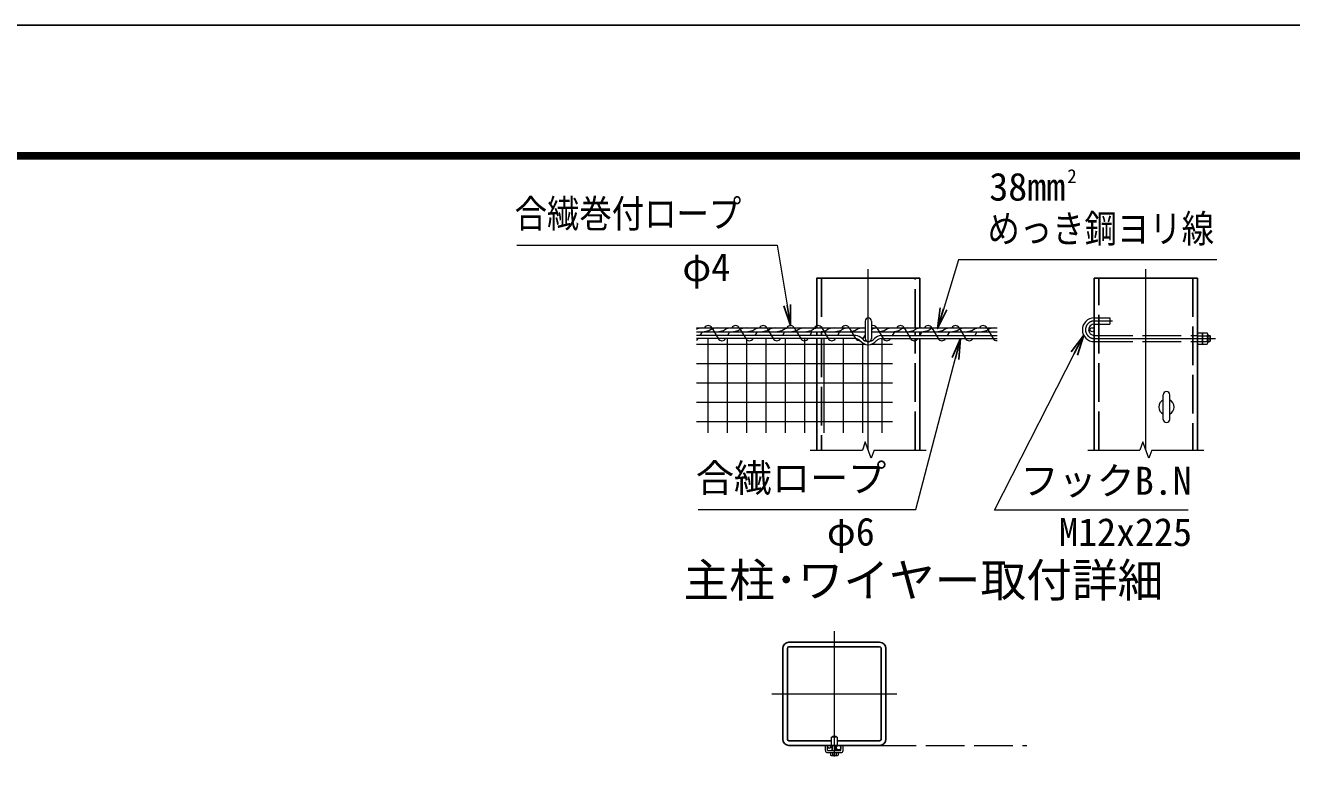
# Model space of a CAD drawing. Units: millimetres, scale not verified. Extents: x -18900 to 18900, y -13365 to 13365.
# Drawn here: x 1706 to 11529, y 7668 to 13365 of the extents above; entities that cross this region are included whole.
import ezdxf
from ezdxf.enums import TextEntityAlignment as Align

# ---------------------------------------------------------------- set-up
doc = ezdxf.new("R2010")
doc.units = ezdxf.units.MM
doc.header["$LTSCALE"] = 50
doc.linetypes.add('DASHED', pattern=[7.5, 6, -1.5])
doc.linetypes.add('USER1', pattern=[50.8, 31.75, -6.35, 6.35, -6.35])
for name, color, linetype, lineweight in [('0-0_D-TTL-TXT', 7, 'Continuous', 13), ('0-1_D-STR1', 1, 'Continuous', 25), ('0-2_D-BMK', 2, 'USER1', 13), ('0-3_D-STR3', 3, 'Continuous', 13), ('0-4_D-STR-DIM', 7, 'Continuous', 13), ('0-7_D-STR-TXT', 7, 'Continuous', 13), ('0-B_D-STR2', 7, 'Continuous', 13), ('0-C_D-TTL', 7, 'Continuous', 25)]:
    doc.layers.add(name, color=color, linetype=linetype, lineweight=lineweight)
doc.layers.add('0-5_0', color=7, linetype='Continuous')
doc.styles.add('ＭＳ ゴシック', font='')
doc.styles.get('ＭＳ ゴシック').set_extended_font_data('MS Gothic')

# ---------------------------------------------------------------- blocks, each defined once
blk = doc.blocks.new('_Open')
at = {"layer": '0-5_0'}
blk.add_line((-50, 8.33), (0, 0), dxfattribs=at)
blk.add_lwpolyline([(-50, -8.33), (0, 0), (-50, 0)], dxfattribs=at)

msp = doc.modelspace()

# ---------------------------------------------------------------- linework, layer by layer
at = {"layer": '0-1_D-STR1', "linetype": 'DASHED'}
for p, q in [((7881.28, 11403.04), (7881.28, 11019.04)), ((8609.28, 11019.04), (8609.28, 11403.04)), ((10034, 10069.71), (10034, 11403.04)), ((10762, 11403.04), (10762, 10069.71)), ((7881.28, 10987.04), (7881.28, 10959.04)), ((7881.28, 10935.04), (7881.28, 10069.71)), ((8609.28, 10959.04), (8609.28, 10987.04)), ((8609.28, 10069.71), (8609.28, 10935.04))]:
    msp.add_line(p, q, dxfattribs=at)
at = {"layer": '0-1_D-STR1'}
for p, q in [((8645.28, 11019.04), (8645.28, 11403.04)), ((9998, 10069.71), (9998, 11403.04)), ((7845.28, 10987.04), (7845.28, 10959.04)), ((7845.28, 10935.04), (7845.28, 10069.71)), ((8645.28, 10959.04), (8645.28, 10987.04)), ((8645.28, 10069.71), (8645.28, 10935.04)), ((8333.38, 8578.87), (7629.38, 8578.87)), ((7581.38, 8530.87), (7581.38, 7826.87)), ((7617.38, 8530.87), (7617.38, 7826.87)), ((8333.38, 8542.87), (7629.38, 8542.87)), ((8345.38, 7826.87), (8345.38, 8530.87)), ((8381.38, 7826.87), (8381.38, 8530.87)), ((7629.38, 7814.87), (7959.21, 7814.87)), ((7629.38, 7778.87), (8333.38, 7778.87)), ((8003.55, 7814.87), (8333.38, 7814.87))]:
    msp.add_line(p, q, dxfattribs=at)
for points in [[(8645.28, 11403.04), (7845.28, 11403.04), (7845.28, 11019.04)], [(9998, 11403.04), (10798, 11403.04), (10798, 10069.71)]]:
    msp.add_lwpolyline(points, dxfattribs=at)
for centre, radius, start, end in [((7629.38, 8530.87), 48, 90, 180), ((8333.38, 8530.87), 48, 0, 90), ((7629.38, 8530.87), 12, 90, 180), ((8333.38, 8530.87), 12, 0, 90), ((7629.38, 7826.87), 48, 180, 270), ((7629.38, 7826.87), 12, 180, 270), ((8333.38, 7826.87), 48, 270, 0), ((8333.38, 7826.87), 12, 270, 0)]:
    msp.add_arc(centre, radius, start, end, dxfattribs=at)
at = {"layer": '0-2_D-BMK'}
for p, q in [((8245.28, 10069.71), (8245.28, 11473.71)), ((10398, 10069.71), (10398, 11473.71)), ((10139.91, 11071.04), (9998, 11071.04)), ((9998, 10935.04), (10938, 10935.04)), ((7981.38, 8664.37), (7981.38, 7693.37)), ((7495.89, 8178.87), (8466.88, 8178.87))]:
    msp.add_line(p, q, dxfattribs=at)
msp.add_arc((9998, 11003.04), 68, 90, 270, dxfattribs=at)
at = {"layer": '0-3_D-STR3'}
for p, q in [((6911.95, 11019.04), (8221.28, 11019.04)), ((8221.28, 11071.04), (8221.28, 10935.04)), ((8269.28, 11071.04), (8269.28, 10935.04)), ((8269.28, 11019.04), (9245.28, 11019.04)), ((6911.95, 10987.04), (8221.28, 10987.04)), ((8148.13, 10959.04), (6911.95, 10959.04)), ((8146.45, 10935.04), (6911.95, 10935.04)), ((8269.28, 10987.04), (9245.28, 10987.04)), ((8342.43, 10959.04), (9245.28, 10959.04)), ((8344.11, 10935.04), (9245.28, 10935.04)), ((10798, 10978.84), (10798, 10891.24)), ((10798, 10978.84), (10834.8, 10978.84)), ((10798, 10956.94), (10834.8, 10956.94)), ((10798, 10913.14), (10834.8, 10913.14)), ((10838, 10978.84), (10838, 10891.24)), ((10838, 10978.84), (10874.8, 10978.84)), ((10838, 10969.51), (10838, 10900.58)), ((10838, 10956.94), (10874.8, 10956.94)), ((10838, 10913.14), (10874.8, 10913.14)), ((10878, 10969.51), (10878, 10900.58)), ((10878, 10959.04), (10894.21, 10959.04)), ((10878, 10955.26), (10898, 10955.26)), ((10878, 10911.04), (10894.21, 10911.04)), ((10898, 10955.26), (10894.21, 10959.04)), ((10894.21, 10959.04), (10894.21, 10911.04)), ((10898, 10955.26), (10898, 10914.83)), ((10798, 10891.24), (10834.8, 10891.24)), ((10838, 10891.24), (10874.8, 10891.24)), ((10533, 10308.04), (10533, 10498.04)), ((10583, 10308.04), (10583, 10498.04)), ((7912.58, 7778.87), (7929.38, 7778.87)), ((7912.58, 7738.87), (7912.58, 7778.87)), ((7929.38, 7740.87), (7929.38, 7778.87)), ((7958.98, 7778.87), (7959.38, 7841.67)), ((8003.38, 7841.67), (7959.38, 7841.67)), ((7965.38, 7845.27), (7970.18, 7850.07)), ((7965.38, 7845.27), (7997.38, 7845.27)), ((7965.38, 7841.67), (7965.38, 7845.27)), ((7965.38, 7738.87), (7965.38, 7778.87)), ((7968.38, 7841.67), (7968.38, 7848.27)), ((7968.38, 7738.87), (7968.38, 7778.87)), ((7970.18, 7850.07), (7992.58, 7850.07)), ((7997.38, 7845.27), (7992.58, 7850.07)), ((7994.38, 7841.67), (7994.38, 7848.27)), ((7994.38, 7738.87), (7994.38, 7778.87)), ((7997.38, 7841.67), (7997.38, 7845.27)), ((7997.38, 7738.87), (7997.38, 7778.87)), ((8003.38, 7841.67), (8003.78, 7778.87)), ((8033.38, 7740.87), (8033.38, 7778.87)), ((8033.38, 7778.87), (8050.18, 7778.87)), ((8050.18, 7738.87), (8050.18, 7778.87)), ((7929.38, 7722.07), (8033.38, 7722.07)), ((7931.38, 7738.87), (8031.38, 7738.87)), ((7951.36, 7722.07), (7951.36, 7703.65)), ((7951.36, 7722.07), (8011.41, 7722.07)), ((7956.18, 7700.87), (7951.36, 7703.65)), ((7956.18, 7700.87), (8006.58, 7700.87)), ((7966.37, 7722.07), (7966.37, 7703.65)), ((7996.39, 7722.07), (7996.39, 7703.65)), ((8006.58, 7700.87), (8011.41, 7703.65)), ((8011.41, 7722.07), (8011.41, 7703.65))]:
    msp.add_line(p, q, dxfattribs=at)
at = {"layer": '0-3_D-STR3', "color": 4}
for p, q in [((7031.44, 11019.04), (7081.18, 10935.04)), ((7244.65, 11019.04), (7294.39, 10935.04)), ((7457.85, 11019.04), (7507.6, 10935.04)), ((7671.06, 11019.04), (7720.8, 10935.04)), ((7884.26, 11019.04), (7934.01, 10935.04)), ((8097.47, 11019.04), (8147.21, 10935.04)), ((8310.68, 11019.04), (8360.42, 10935.04)), ((8523.88, 11019.04), (8573.62, 10935.04)), ((8737.09, 11019.04), (8786.83, 10935.04)), ((8950.29, 11019.04), (9000.03, 10935.04)), ((9163.5, 11019.04), (9213.24, 10935.04)), ((6955.63, 10987.04), (6939.05, 10959.04)), ((7168.84, 10987.04), (7152.26, 10959.04)), ((7382.04, 10987.04), (7365.46, 10959.04)), ((7595.25, 10987.04), (7578.67, 10959.04)), ((7808.45, 10987.04), (7791.87, 10959.04)), ((8021.66, 10987.04), (8005.08, 10959.04)), ((8221.28, 10964.1), (8204.07, 10935.04)), ((8448.07, 10987.04), (8431.49, 10959.04)), ((8661.28, 10987.04), (8644.7, 10959.04)), ((8874.48, 10987.04), (8857.9, 10959.04)), ((9087.69, 10987.04), (9071.11, 10959.04))]:
    msp.add_line(p, q, dxfattribs=at)
at = {"layer": '0-3_D-STR3', "linetype": 'DASHED'}
for p, q in [((9998, 11095.04), (10118, 11095.04)), ((9998, 11047.04), (10118, 11047.04)), ((10118, 11095.04), (10118, 11047.04)), ((9998, 10959.04), (10798, 10959.04)), ((9998, 10911.04), (10798, 10911.04))]:
    msp.add_line(p, q, dxfattribs=at)
at = {"layer": '0-3_D-STR3'}
for points in [[(6959.95, 11019.04), (6919.94, 11009.79), (6911.95, 11005.18)], [(7073.27, 11019.04), (7033.26, 11009.79), (7008.72, 10995.63), (6971.91, 10987.04)], [(7186.59, 11019.04), (7146.58, 11009.79), (7122.04, 10995.63), (7085.23, 10987.04)], [(7299.91, 11019.04), (7259.9, 11009.79), (7235.37, 10995.63), (7198.55, 10987.04)], [(7413.24, 11019.04), (7373.22, 11009.79), (7348.69, 10995.63), (7311.87, 10987.04)], [(7526.56, 11019.04), (7486.55, 11009.79), (7462.01, 10995.63), (7425.2, 10987.04)], [(7639.88, 11019.04), (7599.87, 11009.79), (7575.33, 10995.63), (7538.52, 10987.04)], [(7753.2, 11019.04), (7713.19, 11009.79), (7688.66, 10995.63), (7651.84, 10987.04)], [(7866.53, 11019.04), (7826.51, 11009.79), (7801.98, 10995.63), (7765.16, 10987.04)], [(7979.85, 11019.04), (7939.84, 11009.79), (7915.3, 10995.63), (7878.49, 10987.04)], [(8093.17, 11019.04), (8053.16, 11009.79), (8028.62, 10995.63), (7991.81, 10987.04)], [(8206.49, 11019.04), (8166.48, 11009.79), (8141.94, 10995.63), (8105.13, 10987.04)], [(8319.82, 11019.04), (8279.8, 11009.79), (8269.28, 11003.72)], [(8433.14, 11019.04), (8393.13, 11009.79), (8368.59, 10995.63), (8331.77, 10987.04)], [(8546.46, 11019.04), (8506.45, 11009.79), (8481.91, 10995.63), (8445.1, 10987.04)], [(8659.78, 11019.04), (8619.77, 11009.79), (8595.23, 10995.63), (8558.42, 10987.04)], [(8773.1, 11019.04), (8733.09, 11009.79), (8708.56, 10995.63), (8671.74, 10987.04)], [(8886.43, 11019.04), (8846.41, 11009.79), (8821.88, 10995.63), (8785.06, 10987.04)], [(8999.75, 11019.04), (8959.74, 11009.79), (8935.2, 10995.63), (8898.39, 10987.04)], [(9113.07, 11019.04), (9073.06, 11009.79), (9048.52, 10995.63), (9011.71, 10987.04)], [(9226.39, 11019.04), (9186.38, 11009.79), (9161.85, 10995.63), (9125.03, 10987.04)], [(10878, 10914.83), (10898, 10914.83), (10894.21, 10911.04)]]:
    msp.add_lwpolyline(points, dxfattribs=at)
for centre, radius in [((9982, 11003.04), 16), ((7941.38, 7766.87), 12), ((8015.38, 7760.87), 18)]:
    msp.add_circle(centre, radius, dxfattribs=at)
at = {"layer": '0-3_D-STR3', "color": 4}
for centre, start, end in [((7003.01, 11003.32), 28.93798, 151.06202), ((7216.22, 11003.32), 28.93798, 151.06202), ((7429.42, 11003.32), 28.93798, 151.06202), ((7642.63, 11003.32), 28.93798, 151.06202), ((7855.83, 11003.32), 28.93798, 151.06202), ((8069.04, 11003.32), 28.93798, 151.06202), ((8282.25, 11003.32), 28.93798, 113.52174), ((8495.45, 11003.32), 28.93798, 151.06202), ((8708.66, 11003.32), 28.93798, 151.06202), ((8921.86, 11003.32), 28.93798, 151.06202), ((9135.07, 11003.32), 28.93798, 151.06202), ((6896.41, 10950.76), 298.5737, 331.06202), ((7109.61, 10950.76), 208.93798, 331.06202), ((7322.82, 10950.76), 208.93798, 331.06202), ((7536.03, 10950.76), 208.93798, 331.06202), ((7749.23, 10950.76), 208.93798, 331.06202), ((7962.44, 10950.76), 208.93798, 331.06202), ((8175.64, 10950.76), 208.93798, 278.73734), ((8388.85, 10950.76), 208.93798, 331.06202), ((8602.05, 10950.76), 208.93798, 331.06202), ((8815.26, 10950.76), 208.93798, 331.06202), ((9028.46, 10950.76), 208.93798, 331.06202), ((9241.67, 10950.76), 208.93798, 276.37941)]:
    msp.add_arc(centre, 32.49, start, end, dxfattribs=at)
at = {"layer": '0-3_D-STR3'}
for centre, radius, start, end in [((8245.28, 11071.04), 24, 0, 180), ((9998, 11003.04), 92, 90, 270), ((9998, 11003.04), 44, 90, 270), ((8136.7, 10871.12), 64.66, 47.06511, 81.32471), ((8136.7, 10871.12), 88.66, 46.13331, 82.59331), ((8250.24, 10979.09), 92.23, 220.94329, 266.91465), ((8250.24, 10979.09), 68.23, 220.2105, 265.8277), ((8175.64, 10950.76), 32.49, 323.06212, 331.06202), ((8245.28, 10935.04), 24, 180, 0), ((8240.32, 10979.09), 68.23, 274.1723, 319.7895), ((8240.32, 10979.09), 92.23, 273.08535, 318.90015), ((8353.86, 10871.12), 88.66, 97.40669, 133.86669), ((8353.86, 10871.12), 64.66, 98.67529, 132.93489), ((10818.07, 10967.89), 19.99, 326.78843, 33.21157), ((10761.46, 10935.04), 76.54, 343.37369, 16.62631), ((10818.07, 10902.19), 19.99, 326.78843, 33.21157), ((10858.07, 10967.89), 19.99, 326.78843, 33.21157), ((10801.46, 10935.04), 76.54, 343.37369, 16.62631), ((10858.07, 10902.19), 19.99, 326.78843, 33.21157), ((10558, 10498.04), 25, 0, 180), ((10558, 10403.04), 60, 114.62432, 245.37568), ((10558, 10403.04), 60, 294.62432, 65.37568), ((10558, 10308.04), 25, 180, 0), ((7929.38, 7738.87), 16.8, 180, 270), ((7931.38, 7740.87), 2, 180, 270), ((7931.38, 7740.87), 2, 180, 270), ((7958.87, 7714.62), 13.29, 235.61585, 304.38415), ((7981.38, 7751.01), 49.68, 252.4121, 287.5879), ((8003.9, 7714.62), 13.29, 235.61585, 304.38415), ((8031.38, 7740.87), 2, 270, 0), ((8033.38, 7738.87), 16.8, 270, 0)]:
    msp.add_arc(centre, radius, start, end, dxfattribs=at)
at = {"layer": '0-4_D-STR-DIM'}
for p, q in [((8222.19, 10133.14), (8199.11, 10069.71)), ((8268.37, 10006.28), (8222.19, 10133.14)), ((10374.91, 10133.14), (10351.82, 10069.71)), ((10421.08, 10006.28), (10374.91, 10133.14)), ((7795.28, 10069.71), (8199.11, 10069.71)), ((8291.45, 10069.71), (8268.37, 10006.28)), ((8291.45, 10069.71), (8695.28, 10069.71)), ((9948, 10069.71), (10351.82, 10069.71)), ((10444.17, 10069.71), (10421.08, 10006.28)), ((10444.17, 10069.71), (10848, 10069.71))]:
    msp.add_line(p, q, dxfattribs=at)
at = {"layer": '0-7_D-STR-TXT'}
for points in [[(5519.03, 11659.13), (7537.91, 11659.13), (7642.3, 11037.78)], [(10948.21, 11545.06), (8944.18, 11545.06), (8783.7, 11014.55)], [(6924.66, 9607.66), (8614.61, 9607.66), (8960.45, 10933.11)], [(10726.91, 9604.34), (9223.13, 9604.34), (9915.25, 10959.23)]]:
    msp.add_lwpolyline(points, dxfattribs=at)
at = {"layer": '0-B_D-STR2'}
for p, q in [((7002.3, 10203.04), (7002.3, 10935.04)), ((7152.3, 10203.04), (7152.3, 10935.04)), ((7302.3, 10203.04), (7302.3, 10935.04)), ((7452.3, 10203.04), (7452.3, 10935.04)), ((7602.3, 10203.04), (7602.3, 10935.04)), ((7752.3, 10203.04), (7752.3, 10935.04)), ((7902.3, 10203.04), (7902.3, 10935.04)), ((8052.3, 10203.04), (8052.3, 10935.04)), ((8352.3, 10203.04), (8352.3, 10935.04)), ((6911.95, 10892.06), (8219.72, 10892.06)), ((8202.3, 10203.04), (8202.3, 10900.31)), ((8270.84, 10892.06), (8434, 10892.06)), ((6911.95, 10742.06), (8434, 10742.06)), ((6911.95, 10592.06), (8434, 10592.06)), ((6911.95, 10442.06), (8434, 10442.06)), ((6911.95, 10292.06), (8434, 10292.06))]:
    msp.add_line(p, q, dxfattribs=at)
at = {"layer": '0-B_D-STR2', "linetype": 'DASHED'}
msp.add_line((7941.38, 7778.87), (9475.44, 7778.87), dxfattribs=at)
at = {"layer": '0-C_D-TTL', "color": 2}
msp.add_lwpolyline([(-18900, 13365), (18900, 13365), (18900, -13365), (-18900, -13365)], close=True, dxfattribs=at)
at = {"layer": '0-C_D-TTL'}
for points in [[(-17685, 12375), (17685, 12375), (17685, -12375), (-17685, -12375)], [(-17673.75, 12363.75), (17673.75, 12363.75), (17673.75, -12363.75), (-17673.75, -12363.75)], [(-17662.5, 12352.5), (17662.5, 12352.5), (17662.5, -12352.5), (-17662.5, -12352.5)], [(-17651.25, 12341.25), (17651.25, 12341.25), (17651.25, -12341.25), (-17651.25, -12341.25)], [(-17640, 12330), (17640, 12330), (17640, -12330), (-17640, -12330)]]:
    msp.add_lwpolyline(points, close=True, dxfattribs=at)

# ---------------------------------------------------------------- block references
at = {"layer": '0-7_D-STR-TXT', "xscale": 3.2, "yscale": 3.2}
for p, rotation in [((7642.63, 11035.81), 279.5368), ((8783.12, 11012.64), 253.16926), ((8960.96, 10935.04), 75.3762), ((9916.16, 10961.01), 62.94079)]:
    msp.add_blockref('_Open', p, dxfattribs=dict(at, rotation=rotation))

# ---------------------------------------------------------------- texts
at = {"layer": '0-0_D-TTL-TXT', "style": 'ＭＳ ゴシック'}
msp.add_text('主柱･ワイヤー取付詳細', height=259.9, dxfattribs=at).set_placement((6811.2, 8852.5), align=Align.BOTTOM_LEFT)
at = {"layer": '0-7_D-STR-TXT', "style": 'ＭＳ ゴシック'}
for s, height, p in [('38mm', 216.6, (9183.62, 11939.87)), ('2', 108.1, (9788.46, 12108.29)), ('φ4', 216.6, (6803.01, 11315.3)), ('合繊ロープ', 216.6, (6907.53, 9679.71)), ('フックB.N', 216.6, (9426.02, 9658.12)), ('φ6', 216.6, (7924.03, 9263.83)), ('M12x225', 216.6, (9724.83, 9260.51))]:
    msp.add_text(s, height=height, dxfattribs=at).set_placement(p, align=Align.BOTTOM_LEFT)
at = {"layer": '0-7_D-STR-TXT', "style": 'ＭＳ ゴシック', "width": 0.85}
for s, p in [('合繊巻付ロープ', (5501.9, 11731.18)), ('めっき鋼ヨリ線', (9169.91, 11614.26))]:
    msp.add_text(s, height=216.6, dxfattribs=at).set_placement(p, align=Align.BOTTOM_LEFT)

doc.saveas('drawing.dxf')
